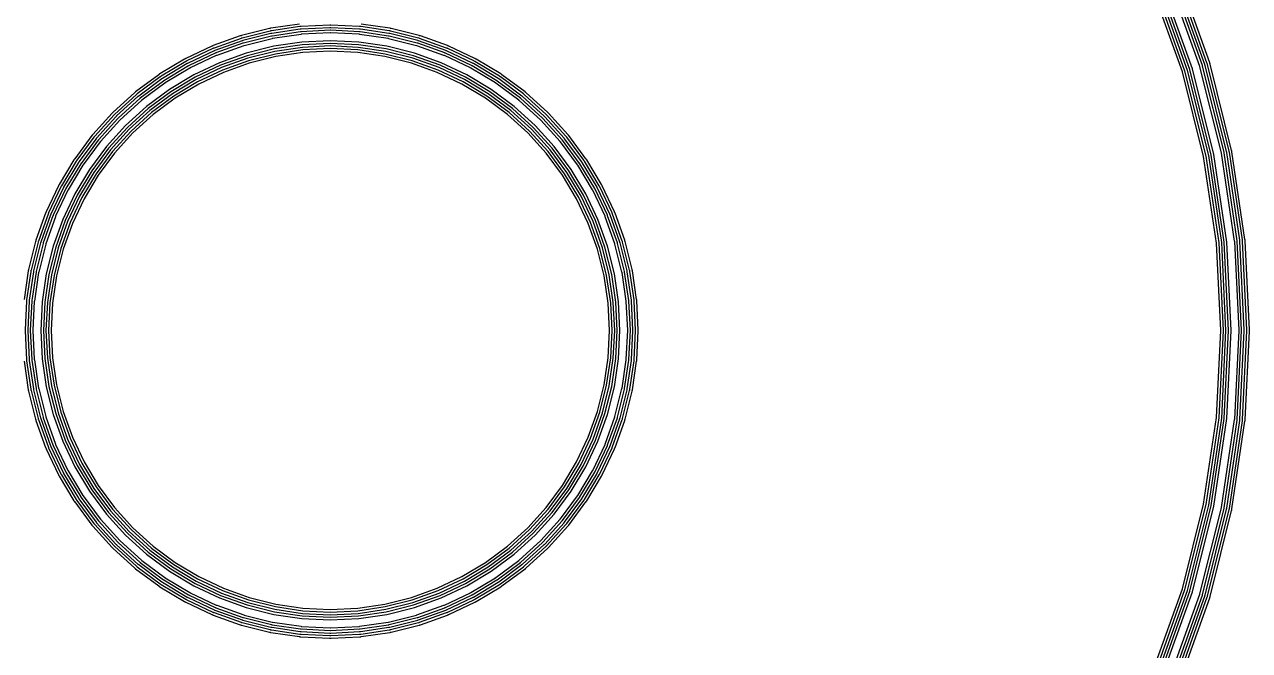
# Model space of a CAD drawing. Header units: metres. Extents: x 121.6 to 156.8, y -80.7 to -45.5.
# Drawn here: x 133.35 to 156.78, y -69.22 to -57.25 of the extents above; entities that cross this region are included whole.
import ezdxf

# ---------------------------------------------------------------- set-up
doc = ezdxf.new("R2010")
doc.units = ezdxf.units.M

msp = doc.modelspace()

# ---------------------------------------------------------------- linework, layer by layer
for points in [[(155.26, -69.748), (155.833, -68.149), (155.833, -68.148), (155.833, -68.147), (155.834, -68.145), (155.834, -68.143), (155.835, -68.142), (156.247, -66.495), (156.248, -66.494), (156.248, -66.492), (156.248, -66.49), (156.249, -66.488), (156.249, -66.487), (156.249, -66.487), (156.498, -64.807), (156.498, -64.806), (156.498, -64.805), (156.499, -64.803), (156.499, -64.801), (156.499, -64.8), (156.582, -63.104), (156.582, -63.102), (156.582, -63.101), (156.582, -63.099), (156.582, -63.098), (156.582, -63.096), (156.499, -61.4), (156.499, -61.399), (156.499, -61.397), (156.498, -61.395), (156.498, -61.394), (156.498, -61.393), (156.249, -59.713), (156.249, -59.711), (156.248, -59.71), (156.248, -59.708), (156.248, -59.706), (156.247, -59.705), (155.835, -58.058), (155.834, -58.057), (155.834, -58.055), (155.833, -58.053), (155.833, -58.052), (155.833, -58.051), (155.833, -58.051), (155.26, -56.452)], [(155.307, -69.765), (155.88, -68.166), (155.88, -68.164), (155.881, -68.161), (155.882, -68.159), (155.883, -68.157), (155.883, -68.154), (156.296, -66.507), (156.297, -66.504), (156.297, -66.502), (156.297, -66.5), (156.298, -66.497), (156.298, -66.495), (156.298, -66.495), (156.548, -64.815), (156.548, -64.812), (156.548, -64.81), (156.548, -64.807), (156.549, -64.805), (156.549, -64.803), (156.632, -63.106), (156.632, -63.104), (156.632, -63.101), (156.632, -63.099), (156.632, -63.096), (156.632, -63.094), (156.549, -61.397), (156.549, -61.395), (156.548, -61.393), (156.548, -61.39), (156.548, -61.388), (156.548, -61.385), (156.298, -59.705), (156.298, -59.703), (156.297, -59.7), (156.297, -59.698), (156.297, -59.696), (156.296, -59.693), (155.883, -58.046), (155.883, -58.043), (155.882, -58.041), (155.881, -58.039), (155.88, -58.036), (155.88, -58.034), (155.88, -58.034), (155.307, -56.435)], [(155.355, -69.782), (155.927, -68.183), (155.928, -68.18), (155.929, -68.176), (155.93, -68.174), (155.931, -68.17), (155.932, -68.167), (156.344, -66.519), (156.345, -66.515), (156.346, -66.512), (156.347, -66.509), (156.347, -66.505), (156.348, -66.502), (156.348, -66.502), (156.597, -64.822), (156.597, -64.818), (156.598, -64.815), (156.598, -64.812), (156.598, -64.809), (156.599, -64.805), (156.682, -63.109), (156.682, -63.105), (156.682, -63.101), (156.682, -63.099), (156.682, -63.095), (156.682, -63.091), (156.599, -61.395), (156.598, -61.391), (156.598, -61.388), (156.598, -61.385), (156.597, -61.382), (156.597, -61.378), (156.348, -59.698), (156.347, -59.694), (156.347, -59.691), (156.346, -59.688), (156.345, -59.685), (156.344, -59.681), (155.932, -58.033), (155.931, -58.03), (155.93, -58.026), (155.929, -58.024), (155.928, -58.02), (155.927, -58.017), (155.927, -58.017), (155.355, -56.418)], [(155.402, -69.799), (155.974, -68.2), (155.975, -68.195), (155.977, -68.191), (155.978, -68.188), (155.979, -68.183), (155.98, -68.179), (156.393, -66.531), (156.394, -66.526), (156.395, -66.522), (156.396, -66.519), (156.397, -66.514), (156.397, -66.509), (156.397, -66.509), (156.646, -64.829), (156.647, -64.825), (156.648, -64.82), (156.648, -64.817), (156.648, -64.812), (156.649, -64.807), (156.732, -63.111), (156.732, -63.106), (156.732, -63.101), (156.732, -63.099), (156.732, -63.094), (156.732, -63.089), (156.649, -61.393), (156.648, -61.388), (156.648, -61.383), (156.648, -61.38), (156.647, -61.375), (156.646, -61.371), (156.397, -59.691), (156.396, -59.686), (156.396, -59.681), (156.395, -59.678), (156.394, -59.674), (156.393, -59.669), (155.98, -58.021), (155.979, -58.017), (155.978, -58.012), (155.977, -58.009), (155.975, -58.004), (155.974, -58), (155.974, -58), (155.402, -56.401)], [(155.449, -69.816), (156.021, -68.217), (156.023, -68.211), (156.025, -68.205), (156.025, -68.203), (156.027, -68.197), (156.029, -68.191), (156.441, -66.543), (156.443, -66.537), (156.444, -66.531), (156.445, -66.529), (156.446, -66.522), (156.447, -66.517), (156.447, -66.517), (156.696, -64.837), (156.697, -64.831), (156.697, -64.825), (156.698, -64.822), (156.698, -64.816), (156.699, -64.81), (156.782, -63.113), (156.782, -63.107), (156.782, -63.101), (156.782, -63.099), (156.782, -63.093), (156.782, -63.087), (156.699, -61.39), (156.698, -61.384), (156.698, -61.378), (156.697, -61.375), (156.697, -61.369), (156.696, -61.363), (156.447, -59.683), (156.446, -59.677), (156.445, -59.671), (156.444, -59.669), (156.443, -59.663), (156.441, -59.657), (156.029, -58.009), (156.027, -58.003), (156.025, -57.997), (156.025, -57.995), (156.023, -57.989), (156.021, -57.983), (156.021, -57.983), (155.449, -56.384)], [(154.935, -69.618), (155.498, -68.044), (155.905, -66.423), (156.15, -64.769), (156.232, -63.1), (156.15, -61.431), (155.905, -59.777), (155.498, -58.156), (154.935, -56.582)], [(154.982, -69.637), (155.546, -68.059), (155.954, -66.433), (156.2, -64.774), (156.282, -63.1), (156.2, -61.426), (155.954, -59.767), (155.546, -58.141), (154.982, -56.563)], [(155.028, -69.656), (155.594, -68.073), (156.003, -66.442), (156.25, -64.779), (156.332, -63.1), (156.25, -61.421), (156.003, -59.758), (155.594, -58.127), (155.028, -56.544)], [(155.074, -69.675), (155.642, -68.088), (156.052, -66.452), (156.299, -64.784), (156.382, -63.1), (156.299, -61.416), (156.052, -59.748), (155.642, -58.112), (155.074, -56.525)], [(155.12, -69.694), (155.69, -68.102), (156.101, -66.462), (156.349, -64.789), (156.432, -63.1), (156.349, -61.411), (156.101, -59.738), (155.69, -58.098), (155.12, -56.506)], [(133.341, -63.691), (133.422, -64.236), (133.423, -64.242), (133.424, -64.248), (133.424, -64.25), (133.425, -64.256), (133.427, -64.262), (133.561, -64.797), (133.562, -64.802), (133.564, -64.808), (133.565, -64.811), (133.567, -64.817), (133.569, -64.822), (133.569, -64.822), (133.754, -65.341), (133.756, -65.347), (133.759, -65.353), (133.76, -65.355), (133.762, -65.36), (133.764, -65.366), (134, -65.864), (134.003, -65.87), (134.006, -65.875), (134.007, -65.877), (134.01, -65.883), (134.013, -65.888), (134.296, -66.361), (134.299, -66.366), (134.303, -66.371), (134.304, -66.373), (134.307, -66.378), (134.311, -66.383), (134.639, -66.825), (134.643, -66.83), (134.647, -66.835), (134.648, -66.837), (134.652, -66.842), (134.656, -66.846), (135.026, -67.255), (135.031, -67.259), (135.035, -67.263), (135.037, -67.265), (135.041, -67.269), (135.045, -67.274), (135.454, -67.644), (135.458, -67.648), (135.463, -67.652), (135.465, -67.653), (135.47, -67.657), (135.475, -67.661), (135.917, -67.989), (135.922, -67.993), (135.927, -67.996), (135.929, -67.997), (135.934, -68.001), (135.939, -68.004), (136.412, -68.287), (136.417, -68.29), (136.423, -68.293), (136.425, -68.294), (136.43, -68.297), (136.436, -68.3), (136.934, -68.536), (136.94, -68.538), (136.945, -68.54), (136.947, -68.541), (136.953, -68.544), (136.959, -68.546), (137.478, -68.731), (137.483, -68.733), (137.489, -68.735), (137.492, -68.736), (137.498, -68.738), (137.503, -68.739), (137.503, -68.739), (138.038, -68.873), (138.044, -68.875), (138.05, -68.876), (138.052, -68.876), (138.058, -68.877), (138.063, -68.878), (138.064, -68.878), (138.064, -68.878), (138.609, -68.959), (138.615, -68.96), (138.622, -68.961), (138.624, -68.961), (138.63, -68.962), (138.636, -68.962), (139.187, -68.989), (139.193, -68.989), (139.199, -68.989), (139.201, -68.989), (139.207, -68.989), (139.213, -68.989), (139.764, -68.962), (139.77, -68.962), (139.776, -68.961), (139.778, -68.961), (139.785, -68.96), (139.791, -68.959), (140.336, -68.878), (140.342, -68.877), (140.348, -68.876), (140.35, -68.876), (140.356, -68.875), (140.362, -68.873), (140.897, -68.739), (140.902, -68.738), (140.908, -68.736), (140.911, -68.735), (140.917, -68.733), (140.922, -68.731), (140.922, -68.731), (141.441, -68.546), (141.447, -68.544), (141.453, -68.541), (141.455, -68.54), (141.46, -68.538), (141.466, -68.536), (141.964, -68.3), (141.97, -68.297), (141.975, -68.294), (141.977, -68.293), (141.983, -68.29), (141.988, -68.287), (142.461, -68.004), (142.466, -68.001), (142.471, -67.997), (142.473, -67.996), (142.478, -67.993), (142.483, -67.989), (142.925, -67.661), (142.93, -67.657), (142.935, -67.653), (142.937, -67.652), (142.942, -67.648), (142.946, -67.644), (143.355, -67.274), (143.359, -67.269), (143.363, -67.265), (143.365, -67.263), (143.369, -67.259), (143.374, -67.255), (143.744, -66.846), (143.748, -66.842), (143.752, -66.837), (143.753, -66.835), (143.757, -66.83), (143.761, -66.825), (144.089, -66.383), (144.093, -66.378), (144.096, -66.373), (144.097, -66.371), (144.101, -66.366), (144.104, -66.361), (144.387, -65.888), (144.39, -65.883), (144.393, -65.877), (144.394, -65.875), (144.397, -65.869), (144.4, -65.864), (144.4, -65.864), (144.636, -65.366), (144.638, -65.36), (144.64, -65.355), (144.641, -65.353), (144.644, -65.347), (144.646, -65.341), (144.831, -64.822), (144.833, -64.817), (144.835, -64.811), (144.836, -64.808), (144.838, -64.802), (144.839, -64.797), (144.973, -64.262), (144.975, -64.256), (144.976, -64.25), (144.976, -64.248), (144.977, -64.242), (144.978, -64.237), (144.978, -64.236), (144.978, -64.236), (145.059, -63.691), (145.06, -63.685), (145.061, -63.678), (145.061, -63.676), (145.062, -63.67), (145.062, -63.664), (145.089, -63.113), (145.089, -63.107), (145.089, -63.101), (145.089, -63.099), (145.089, -63.093), (145.089, -63.087), (145.062, -62.536), (145.062, -62.53), (145.061, -62.524), (145.061, -62.522), (145.06, -62.515), (145.059, -62.509), (144.978, -61.964), (144.977, -61.958), (144.976, -61.952), (144.976, -61.95), (144.975, -61.944), (144.973, -61.938), (144.839, -61.403), (144.838, -61.398), (144.836, -61.392), (144.835, -61.389), (144.833, -61.383), (144.831, -61.378), (144.831, -61.378), (144.646, -60.859), (144.644, -60.853), (144.641, -60.847), (144.64, -60.845), (144.638, -60.84), (144.636, -60.834), (144.4, -60.336), (144.397, -60.33), (144.394, -60.325), (144.393, -60.323), (144.39, -60.317), (144.387, -60.312), (144.104, -59.839), (144.101, -59.834), (144.097, -59.829), (144.096, -59.827), (144.093, -59.822), (144.089, -59.817), (143.761, -59.375), (143.757, -59.37), (143.753, -59.365), (143.752, -59.363), (143.748, -59.358), (143.744, -59.354), (143.374, -58.945), (143.369, -58.941), (143.365, -58.937), (143.363, -58.935), (143.359, -58.931), (143.355, -58.926), (142.946, -58.556), (142.942, -58.552), (142.937, -58.548), (142.935, -58.547), (142.93, -58.543), (142.925, -58.539), (142.483, -58.211), (142.478, -58.207), (142.473, -58.204), (142.471, -58.203), (142.466, -58.199), (142.461, -58.196), (141.988, -57.913), (141.983, -57.91), (141.977, -57.907), (141.975, -57.906), (141.97, -57.903), (141.964, -57.9), (141.466, -57.664), (141.46, -57.662), (141.455, -57.66), (141.453, -57.659), (141.447, -57.656), (141.441, -57.654), (140.922, -57.469), (140.917, -57.467), (140.911, -57.465), (140.908, -57.464), (140.902, -57.462), (140.897, -57.461), (140.897, -57.461), (140.362, -57.327), (140.356, -57.325), (140.35, -57.324), (140.348, -57.324), (140.342, -57.323), (140.337, -57.322), (140.336, -57.322), (140.336, -57.322), (139.791, -57.241)], [(138.609, -57.241), (138.064, -57.322), (138.058, -57.323), (138.052, -57.324), (138.05, -57.324), (138.044, -57.325), (138.038, -57.327), (137.503, -57.461), (137.498, -57.462), (137.492, -57.464), (137.489, -57.465), (137.483, -57.467), (137.478, -57.469), (137.478, -57.469), (136.959, -57.654), (136.953, -57.656), (136.947, -57.659), (136.945, -57.66), (136.94, -57.662), (136.934, -57.664), (136.436, -57.9), (136.43, -57.903), (136.425, -57.906), (136.423, -57.907), (136.417, -57.91), (136.412, -57.913), (135.939, -58.196), (135.934, -58.199), (135.929, -58.203), (135.927, -58.204), (135.922, -58.207), (135.917, -58.211), (135.475, -58.539), (135.47, -58.543), (135.465, -58.547), (135.463, -58.548), (135.458, -58.552), (135.454, -58.556), (135.045, -58.926), (135.041, -58.931), (135.037, -58.935), (135.035, -58.937), (135.031, -58.941), (135.026, -58.945), (134.656, -59.354), (134.652, -59.358), (134.648, -59.363), (134.647, -59.365), (134.643, -59.37), (134.639, -59.375), (134.311, -59.817), (134.307, -59.822), (134.304, -59.827), (134.303, -59.829), (134.299, -59.834), (134.296, -59.839), (134.013, -60.312), (134.01, -60.317), (134.007, -60.323), (134.006, -60.325), (134.003, -60.331), (134, -60.336), (134, -60.336), (133.764, -60.834), (133.762, -60.84), (133.76, -60.845), (133.759, -60.847), (133.756, -60.853), (133.754, -60.859), (133.569, -61.378), (133.567, -61.383), (133.565, -61.389), (133.564, -61.392), (133.562, -61.398), (133.561, -61.403), (133.427, -61.938), (133.425, -61.944), (133.424, -61.95), (133.424, -61.952), (133.423, -61.958), (133.422, -61.963), (133.422, -61.964), (133.422, -61.964), (133.341, -62.509)], [(133.361, -63.111), (133.388, -63.661), (133.388, -63.666), (133.389, -63.671), (133.389, -63.674), (133.39, -63.678), (133.39, -63.683), (133.471, -64.228), (133.472, -64.233), (133.473, -64.238), (133.473, -64.24), (133.474, -64.245), (133.475, -64.25), (133.609, -64.784), (133.61, -64.789), (133.612, -64.794), (133.613, -64.796), (133.614, -64.801), (133.616, -64.806), (133.616, -64.806), (133.801, -65.324), (133.803, -65.329), (133.805, -65.333), (133.806, -65.336), (133.808, -65.34), (133.81, -65.345), (134.045, -65.843), (134.047, -65.847), (134.05, -65.852), (134.051, -65.854), (134.053, -65.858), (134.056, -65.862), (134.339, -66.335), (134.341, -66.339), (134.344, -66.343), (134.346, -66.345), (134.348, -66.349), (134.351, -66.353), (134.679, -66.796), (134.682, -66.8), (134.685, -66.803), (134.687, -66.805), (134.69, -66.809), (134.693, -66.813), (135.063, -67.221), (135.067, -67.225), (135.07, -67.228), (135.072, -67.23), (135.075, -67.233), (135.079, -67.237), (135.487, -67.607), (135.491, -67.61), (135.495, -67.613), (135.497, -67.615), (135.5, -67.618), (135.504, -67.621), (135.947, -67.949), (135.951, -67.952), (135.955, -67.954), (135.957, -67.956), (135.961, -67.959), (135.965, -67.961), (136.438, -68.244), (136.442, -68.247), (136.446, -68.249), (136.448, -68.25), (136.453, -68.253), (136.457, -68.255), (136.955, -68.49), (136.96, -68.492), (136.964, -68.494), (136.967, -68.495), (136.971, -68.497), (136.976, -68.499), (137.494, -68.684), (137.499, -68.686), (137.504, -68.687), (137.506, -68.688), (137.511, -68.69), (137.516, -68.691), (137.516, -68.691), (138.05, -68.825), (138.055, -68.826), (138.06, -68.827), (138.062, -68.827), (138.066, -68.828), (138.07, -68.829), (138.072, -68.829), (138.072, -68.829), (138.617, -68.91), (138.622, -68.91), (138.626, -68.911), (138.629, -68.911), (138.634, -68.912), (138.639, -68.912), (139.189, -68.939), (139.194, -68.939), (139.199, -68.939), (139.201, -68.939), (139.206, -68.939), (139.211, -68.939), (139.761, -68.912), (139.766, -68.912), (139.771, -68.911), (139.774, -68.911), (139.778, -68.91), (139.783, -68.91), (140.328, -68.829), (140.333, -68.828), (140.338, -68.827), (140.34, -68.827), (140.345, -68.826), (140.35, -68.825), (140.884, -68.691), (140.889, -68.69), (140.894, -68.688), (140.896, -68.687), (140.901, -68.686), (140.906, -68.684), (140.906, -68.684), (141.424, -68.499), (141.429, -68.497), (141.433, -68.495), (141.436, -68.494), (141.44, -68.492), (141.445, -68.49), (141.943, -68.255), (141.947, -68.253), (141.952, -68.25), (141.954, -68.249), (141.958, -68.247), (141.962, -68.244), (142.435, -67.961), (142.439, -67.959), (142.443, -67.956), (142.445, -67.954), (142.449, -67.952), (142.453, -67.949), (142.896, -67.621), (142.9, -67.618), (142.903, -67.615), (142.905, -67.613), (142.909, -67.61), (142.913, -67.607), (143.321, -67.237), (143.325, -67.233), (143.328, -67.23), (143.33, -67.228), (143.333, -67.225), (143.337, -67.221), (143.707, -66.813), (143.71, -66.809), (143.713, -66.805), (143.715, -66.803), (143.718, -66.8), (143.721, -66.796), (144.049, -66.353), (144.052, -66.349), (144.054, -66.345), (144.056, -66.343), (144.059, -66.339), (144.061, -66.335), (144.344, -65.862), (144.347, -65.858), (144.349, -65.854), (144.35, -65.852), (144.353, -65.847), (144.355, -65.843), (144.355, -65.843), (144.59, -65.345), (144.592, -65.34), (144.594, -65.336), (144.595, -65.333), (144.597, -65.329), (144.599, -65.324), (144.784, -64.806), (144.786, -64.801), (144.787, -64.796), (144.788, -64.794), (144.79, -64.789), (144.791, -64.784), (144.925, -64.25), (144.926, -64.245), (144.927, -64.24), (144.927, -64.238), (144.928, -64.234), (144.929, -64.23), (144.929, -64.228), (144.929, -64.228), (145.01, -63.683), (145.01, -63.678), (145.011, -63.674), (145.011, -63.671), (145.012, -63.666), (145.012, -63.661), (145.039, -63.111), (145.039, -63.106), (145.039, -63.101), (145.039, -63.099), (145.039, -63.094), (145.039, -63.089), (145.012, -62.539), (145.012, -62.534), (145.011, -62.529), (145.011, -62.526), (145.01, -62.522), (145.01, -62.517), (144.929, -61.972), (144.928, -61.967), (144.927, -61.962), (144.927, -61.96), (144.926, -61.955), (144.925, -61.95), (144.791, -61.416), (144.79, -61.411), (144.788, -61.406), (144.787, -61.404), (144.786, -61.399), (144.784, -61.394), (144.784, -61.394), (144.599, -60.876), (144.597, -60.871), (144.595, -60.867), (144.594, -60.864), (144.592, -60.86), (144.59, -60.855), (144.355, -60.357), (144.353, -60.353), (144.35, -60.348), (144.349, -60.346), (144.347, -60.342), (144.344, -60.338), (144.061, -59.865), (144.059, -59.861), (144.056, -59.857), (144.054, -59.855), (144.052, -59.851), (144.049, -59.847), (143.721, -59.404), (143.718, -59.4), (143.715, -59.397), (143.713, -59.395), (143.71, -59.391), (143.707, -59.387), (143.337, -58.979), (143.333, -58.975), (143.33, -58.972), (143.328, -58.97), (143.325, -58.967), (143.321, -58.963), (142.913, -58.593), (142.909, -58.59), (142.905, -58.587), (142.903, -58.585), (142.9, -58.582), (142.896, -58.579), (142.453, -58.251), (142.449, -58.248), (142.445, -58.246), (142.443, -58.244), (142.439, -58.241), (142.435, -58.239), (141.962, -57.956), (141.958, -57.953), (141.954, -57.951), (141.952, -57.95), (141.947, -57.947), (141.943, -57.945), (141.445, -57.71), (141.44, -57.708), (141.436, -57.706), (141.433, -57.705), (141.429, -57.703), (141.424, -57.701), (140.906, -57.516), (140.901, -57.514), (140.896, -57.513), (140.894, -57.512), (140.889, -57.51), (140.884, -57.509), (140.884, -57.509), (140.35, -57.375), (140.345, -57.374), (140.34, -57.373), (140.338, -57.373), (140.334, -57.372), (140.33, -57.371), (140.328, -57.371), (140.328, -57.371), (139.783, -57.29), (139.778, -57.29), (139.774, -57.289), (139.771, -57.289), (139.766, -57.288), (139.761, -57.288), (139.211, -57.261), (139.206, -57.261), (139.201, -57.261), (139.199, -57.261), (139.194, -57.261), (139.189, -57.261), (138.639, -57.288), (138.634, -57.288), (138.629, -57.289), (138.626, -57.289), (138.622, -57.29), (138.617, -57.29), (138.072, -57.371), (138.067, -57.372), (138.062, -57.373), (138.06, -57.373), (138.055, -57.374), (138.05, -57.375), (137.516, -57.509), (137.511, -57.51), (137.506, -57.512), (137.504, -57.513), (137.499, -57.514), (137.494, -57.516), (137.494, -57.516), (136.976, -57.701), (136.971, -57.703), (136.967, -57.705), (136.964, -57.706), (136.96, -57.708), (136.955, -57.71), (136.457, -57.945), (136.453, -57.947), (136.448, -57.95), (136.446, -57.951), (136.442, -57.953), (136.438, -57.956), (135.965, -58.239), (135.961, -58.241), (135.957, -58.244), (135.955, -58.246), (135.951, -58.248), (135.947, -58.251), (135.504, -58.579), (135.5, -58.582), (135.497, -58.585), (135.495, -58.587), (135.491, -58.59), (135.487, -58.593), (135.079, -58.963), (135.075, -58.967), (135.072, -58.97), (135.07, -58.972), (135.067, -58.975), (135.063, -58.979), (134.693, -59.387), (134.69, -59.391), (134.687, -59.395), (134.685, -59.397), (134.682, -59.4), (134.679, -59.404), (134.351, -59.847), (134.348, -59.851), (134.346, -59.855), (134.344, -59.857), (134.341, -59.861), (134.339, -59.865), (134.056, -60.338), (134.053, -60.342), (134.051, -60.346), (134.05, -60.348), (134.047, -60.353), (134.045, -60.357), (134.045, -60.357), (133.81, -60.855), (133.808, -60.86), (133.806, -60.864), (133.805, -60.867), (133.803, -60.871), (133.801, -60.876), (133.616, -61.394), (133.614, -61.399), (133.613, -61.404), (133.612, -61.406), (133.61, -61.411), (133.609, -61.416), (133.475, -61.95), (133.474, -61.955), (133.473, -61.96), (133.473, -61.962), (133.472, -61.966), (133.471, -61.97), (133.471, -61.972), (133.471, -61.972), (133.39, -62.517), (133.39, -62.522), (133.389, -62.526), (133.389, -62.529), (133.388, -62.534), (133.388, -62.539), (133.361, -63.089), (133.361, -63.094), (133.361, -63.099), (133.361, -63.101), (133.361, -63.106), (133.361, -63.111)], [(133.411, -63.109), (133.438, -63.659), (133.438, -63.663), (133.439, -63.666), (133.439, -63.669), (133.439, -63.672), (133.44, -63.676), (133.52, -64.221), (133.521, -64.225), (133.522, -64.228), (133.522, -64.231), (133.523, -64.234), (133.524, -64.238), (133.658, -64.772), (133.659, -64.776), (133.66, -64.779), (133.66, -64.782), (133.662, -64.786), (133.663, -64.789), (133.663, -64.789), (133.848, -65.307), (133.85, -65.311), (133.851, -65.314), (133.852, -65.317), (133.853, -65.32), (133.855, -65.323), (134.09, -65.821), (134.092, -65.825), (134.094, -65.828), (134.095, -65.83), (134.097, -65.833), (134.099, -65.837), (134.382, -66.309), (134.384, -66.312), (134.386, -66.315), (134.387, -66.317), (134.389, -66.32), (134.391, -66.323), (134.72, -66.766), (134.722, -66.769), (134.724, -66.772), (134.726, -66.774), (134.728, -66.776), (134.73, -66.779), (135.1, -67.187), (135.103, -67.19), (135.106, -67.193), (135.107, -67.194), (135.11, -67.197), (135.113, -67.2), (135.521, -67.57), (135.524, -67.572), (135.526, -67.574), (135.528, -67.576), (135.531, -67.578), (135.534, -67.58), (135.977, -67.909), (135.98, -67.911), (135.983, -67.913), (135.985, -67.914), (135.988, -67.916), (135.991, -67.918), (136.463, -68.201), (136.467, -68.203), (136.47, -68.205), (136.472, -68.206), (136.475, -68.208), (136.479, -68.21), (136.977, -68.445), (136.98, -68.447), (136.983, -68.448), (136.986, -68.449), (136.989, -68.45), (136.993, -68.452), (137.511, -68.637), (137.515, -68.638), (137.518, -68.64), (137.521, -68.64), (137.524, -68.641), (137.528, -68.642), (137.528, -68.642), (138.062, -68.776), (138.066, -68.777), (138.069, -68.778), (138.072, -68.778), (138.075, -68.779), (138.078, -68.779), (138.079, -68.78), (138.079, -68.78), (138.624, -68.86), (138.628, -68.861), (138.631, -68.861), (138.634, -68.861), (138.637, -68.862), (138.641, -68.862), (139.191, -68.889), (139.195, -68.889), (139.199, -68.889), (139.201, -68.889), (139.205, -68.889), (139.209, -68.889), (139.759, -68.862), (139.763, -68.862), (139.766, -68.861), (139.769, -68.861), (139.772, -68.861), (139.776, -68.86), (140.321, -68.78), (140.325, -68.779), (140.328, -68.778), (140.331, -68.778), (140.334, -68.777), (140.338, -68.776), (140.872, -68.642), (140.876, -68.641), (140.879, -68.64), (140.882, -68.64), (140.886, -68.638), (140.889, -68.637), (140.889, -68.637), (141.407, -68.452), (141.411, -68.45), (141.414, -68.449), (141.417, -68.448), (141.42, -68.447), (141.423, -68.445), (141.921, -68.21), (141.925, -68.208), (141.928, -68.206), (141.93, -68.205), (141.933, -68.203), (141.937, -68.201), (142.409, -67.918), (142.412, -67.916), (142.415, -67.914), (142.417, -67.913), (142.42, -67.911), (142.423, -67.909), (142.866, -67.58), (142.869, -67.578), (142.872, -67.576), (142.874, -67.574), (142.876, -67.572), (142.879, -67.57), (143.287, -67.2), (143.29, -67.197), (143.293, -67.194), (143.294, -67.193), (143.297, -67.19), (143.3, -67.187), (143.67, -66.779), (143.672, -66.776), (143.674, -66.774), (143.676, -66.772), (143.678, -66.769), (143.68, -66.766), (144.009, -66.323), (144.011, -66.32), (144.013, -66.317), (144.014, -66.315), (144.016, -66.312), (144.018, -66.309), (144.301, -65.837), (144.303, -65.833), (144.305, -65.83), (144.306, -65.828), (144.308, -65.825), (144.31, -65.821), (144.31, -65.821), (144.545, -65.323), (144.547, -65.32), (144.548, -65.317), (144.549, -65.314), (144.55, -65.311), (144.552, -65.307), (144.737, -64.789), (144.738, -64.785), (144.74, -64.782), (144.74, -64.779), (144.741, -64.776), (144.742, -64.772), (144.876, -64.238), (144.877, -64.234), (144.878, -64.231), (144.878, -64.228), (144.879, -64.225), (144.879, -64.222), (144.88, -64.221), (144.88, -64.221), (144.96, -63.676), (144.961, -63.672), (144.961, -63.669), (144.961, -63.666), (144.962, -63.663), (144.962, -63.659), (144.989, -63.109), (144.989, -63.105), (144.989, -63.101), (144.989, -63.099), (144.989, -63.095), (144.989, -63.091), (144.962, -62.541), (144.962, -62.537), (144.961, -62.534), (144.961, -62.531), (144.961, -62.528), (144.96, -62.524), (144.88, -61.979), (144.879, -61.975), (144.878, -61.972), (144.878, -61.969), (144.877, -61.966), (144.876, -61.962), (144.742, -61.428), (144.741, -61.424), (144.74, -61.421), (144.74, -61.418), (144.738, -61.414), (144.737, -61.411), (144.737, -61.411), (144.552, -60.893), (144.55, -60.889), (144.549, -60.886), (144.548, -60.883), (144.547, -60.88), (144.545, -60.877), (144.31, -60.379), (144.308, -60.375), (144.306, -60.372), (144.305, -60.37), (144.303, -60.367), (144.301, -60.363), (144.018, -59.891), (144.016, -59.888), (144.014, -59.885), (144.013, -59.883), (144.011, -59.88), (144.009, -59.877), (143.68, -59.434), (143.678, -59.431), (143.676, -59.428), (143.674, -59.426), (143.672, -59.424), (143.67, -59.421), (143.3, -59.013), (143.297, -59.01), (143.294, -59.007), (143.293, -59.006), (143.29, -59.003), (143.287, -59), (142.879, -58.63), (142.876, -58.628), (142.874, -58.626), (142.872, -58.624), (142.869, -58.622), (142.866, -58.62), (142.423, -58.291), (142.42, -58.289), (142.417, -58.287), (142.415, -58.286), (142.412, -58.284), (142.409, -58.282), (141.937, -57.999), (141.933, -57.997), (141.93, -57.995), (141.928, -57.994), (141.925, -57.992), (141.921, -57.99), (141.423, -57.755), (141.42, -57.753), (141.417, -57.752), (141.414, -57.751), (141.411, -57.75), (141.407, -57.748), (140.889, -57.563), (140.885, -57.562), (140.882, -57.56), (140.879, -57.56), (140.876, -57.559), (140.872, -57.558), (140.872, -57.558), (140.338, -57.424), (140.334, -57.423), (140.331, -57.422), (140.328, -57.422), (140.325, -57.421), (140.322, -57.421), (140.321, -57.42), (140.321, -57.42), (139.776, -57.34), (139.772, -57.339), (139.769, -57.339), (139.766, -57.339), (139.763, -57.338), (139.759, -57.338), (139.209, -57.311), (139.205, -57.311), (139.201, -57.311), (139.199, -57.311), (139.195, -57.311), (139.191, -57.311), (138.641, -57.338), (138.637, -57.338), (138.634, -57.339), (138.631, -57.339), (138.628, -57.339), (138.624, -57.34), (138.079, -57.42), (138.075, -57.421), (138.072, -57.422), (138.069, -57.422), (138.066, -57.423), (138.062, -57.424), (137.528, -57.558), (137.524, -57.559), (137.521, -57.56), (137.518, -57.56), (137.514, -57.562), (137.511, -57.563), (137.511, -57.563), (136.993, -57.748), (136.989, -57.75), (136.986, -57.751), (136.983, -57.752), (136.98, -57.753), (136.977, -57.755), (136.479, -57.99), (136.475, -57.992), (136.472, -57.994), (136.47, -57.995), (136.467, -57.997), (136.463, -57.999), (135.991, -58.282), (135.988, -58.284), (135.985, -58.286), (135.983, -58.287), (135.98, -58.289), (135.977, -58.291), (135.534, -58.62), (135.531, -58.622), (135.528, -58.624), (135.526, -58.626), (135.524, -58.628), (135.521, -58.63), (135.113, -59), (135.11, -59.003), (135.107, -59.006), (135.106, -59.007), (135.103, -59.01), (135.1, -59.013), (134.73, -59.421), (134.728, -59.424), (134.726, -59.426), (134.724, -59.428), (134.722, -59.431), (134.72, -59.434), (134.391, -59.877), (134.389, -59.88), (134.387, -59.883), (134.386, -59.885), (134.384, -59.888), (134.382, -59.891), (134.099, -60.363), (134.097, -60.367), (134.095, -60.37), (134.094, -60.372), (134.092, -60.375), (134.09, -60.379), (134.09, -60.379), (133.855, -60.877), (133.853, -60.88), (133.852, -60.883), (133.851, -60.886), (133.85, -60.889), (133.848, -60.893), (133.663, -61.411), (133.662, -61.415), (133.66, -61.418), (133.66, -61.421), (133.659, -61.424), (133.658, -61.428), (133.524, -61.962), (133.523, -61.966), (133.522, -61.969), (133.522, -61.972), (133.521, -61.975), (133.521, -61.978), (133.52, -61.979), (133.52, -61.979), (133.44, -62.524), (133.439, -62.528), (133.439, -62.531), (133.439, -62.534), (133.438, -62.537), (133.438, -62.541), (133.411, -63.091), (133.411, -63.095), (133.411, -63.099), (133.411, -63.101), (133.411, -63.105), (133.411, -63.109)], [(133.461, -63.106), (133.488, -63.656), (133.488, -63.659), (133.488, -63.661), (133.489, -63.664), (133.489, -63.666), (133.489, -63.669), (133.57, -64.214), (133.57, -64.216), (133.571, -64.218), (133.571, -64.221), (133.572, -64.223), (133.572, -64.226), (133.706, -64.76), (133.707, -64.762), (133.708, -64.765), (133.708, -64.767), (133.709, -64.77), (133.71, -64.772), (133.71, -64.772), (133.895, -65.291), (133.896, -65.293), (133.897, -65.295), (133.898, -65.297), (133.899, -65.3), (133.9, -65.302), (134.136, -65.8), (134.137, -65.802), (134.138, -65.804), (134.139, -65.807), (134.14, -65.809), (134.141, -65.811), (134.425, -66.283), (134.426, -66.285), (134.427, -66.288), (134.429, -66.29), (134.43, -66.292), (134.431, -66.294), (134.76, -66.736), (134.761, -66.738), (134.763, -66.74), (134.764, -66.742), (134.766, -66.744), (134.767, -66.746), (135.137, -67.154), (135.139, -67.156), (135.141, -67.157), (135.143, -67.159), (135.144, -67.161), (135.146, -67.163), (135.554, -67.533), (135.556, -67.534), (135.558, -67.536), (135.56, -67.537), (135.562, -67.539), (135.564, -67.54), (136.006, -67.869), (136.008, -67.87), (136.01, -67.871), (136.012, -67.873), (136.015, -67.874), (136.017, -67.875), (136.489, -68.159), (136.491, -68.16), (136.493, -68.161), (136.496, -68.162), (136.498, -68.163), (136.5, -68.164), (136.998, -68.4), (137, -68.401), (137.003, -68.402), (137.005, -68.403), (137.007, -68.404), (137.009, -68.405), (137.528, -68.59), (137.53, -68.591), (137.533, -68.592), (137.535, -68.592), (137.538, -68.593), (137.54, -68.594), (137.54, -68.594), (138.074, -68.728), (138.077, -68.728), (138.079, -68.729), (138.082, -68.729), (138.084, -68.73), (138.086, -68.73), (138.086, -68.73), (138.086, -68.73), (138.631, -68.811), (138.634, -68.811), (138.636, -68.811), (138.639, -68.812), (138.641, -68.812), (138.644, -68.812), (139.194, -68.839), (139.196, -68.839), (139.199, -68.839), (139.201, -68.839), (139.204, -68.839), (139.206, -68.839), (139.756, -68.812), (139.759, -68.812), (139.761, -68.812), (139.764, -68.811), (139.766, -68.811), (139.769, -68.811), (140.314, -68.73), (140.316, -68.73), (140.318, -68.729), (140.321, -68.729), (140.323, -68.728), (140.326, -68.728), (140.86, -68.594), (140.862, -68.593), (140.865, -68.592), (140.867, -68.592), (140.87, -68.591), (140.872, -68.59), (140.872, -68.59), (141.391, -68.405), (141.393, -68.404), (141.395, -68.403), (141.397, -68.402), (141.4, -68.401), (141.402, -68.4), (141.9, -68.164), (141.902, -68.163), (141.904, -68.162), (141.907, -68.161), (141.909, -68.16), (141.911, -68.159), (142.383, -67.875), (142.385, -67.874), (142.388, -67.873), (142.39, -67.871), (142.392, -67.87), (142.394, -67.869), (142.836, -67.54), (142.838, -67.539), (142.84, -67.537), (142.842, -67.536), (142.844, -67.534), (142.846, -67.533), (143.254, -67.163), (143.256, -67.161), (143.257, -67.159), (143.259, -67.157), (143.261, -67.156), (143.263, -67.154), (143.633, -66.746), (143.634, -66.744), (143.636, -66.742), (143.637, -66.74), (143.639, -66.738), (143.64, -66.736), (143.969, -66.294), (143.97, -66.292), (143.971, -66.29), (143.973, -66.288), (143.974, -66.285), (143.975, -66.283), (144.259, -65.811), (144.26, -65.809), (144.261, -65.807), (144.262, -65.804), (144.263, -65.802), (144.264, -65.8), (144.264, -65.8), (144.5, -65.302), (144.501, -65.3), (144.502, -65.297), (144.503, -65.295), (144.504, -65.293), (144.505, -65.291), (144.69, -64.772), (144.691, -64.77), (144.692, -64.767), (144.692, -64.765), (144.693, -64.762), (144.694, -64.76), (144.828, -64.226), (144.828, -64.223), (144.829, -64.221), (144.829, -64.218), (144.83, -64.216), (144.83, -64.214), (144.83, -64.214), (144.83, -64.214), (144.911, -63.669), (144.911, -63.666), (144.911, -63.664), (144.912, -63.661), (144.912, -63.659), (144.912, -63.656), (144.939, -63.106), (144.939, -63.104), (144.939, -63.101), (144.939, -63.099), (144.939, -63.096), (144.939, -63.094), (144.912, -62.544), (144.912, -62.541), (144.912, -62.539), (144.911, -62.536), (144.911, -62.534), (144.911, -62.531), (144.83, -61.986), (144.83, -61.984), (144.829, -61.982), (144.829, -61.979), (144.828, -61.977), (144.828, -61.974), (144.694, -61.44), (144.693, -61.438), (144.692, -61.435), (144.692, -61.433), (144.691, -61.43), (144.69, -61.428), (144.69, -61.428), (144.505, -60.909), (144.504, -60.907), (144.503, -60.905), (144.502, -60.903), (144.501, -60.9), (144.5, -60.898), (144.264, -60.4), (144.263, -60.398), (144.262, -60.396), (144.261, -60.393), (144.26, -60.391), (144.259, -60.389), (143.975, -59.917), (143.974, -59.915), (143.973, -59.912), (143.971, -59.91), (143.97, -59.908), (143.969, -59.906), (143.64, -59.464), (143.639, -59.462), (143.637, -59.46), (143.636, -59.458), (143.634, -59.456), (143.633, -59.454), (143.263, -59.046), (143.261, -59.044), (143.259, -59.043), (143.257, -59.041), (143.256, -59.039), (143.254, -59.037), (142.846, -58.667), (142.844, -58.666), (142.842, -58.664), (142.84, -58.663), (142.838, -58.661), (142.836, -58.66), (142.394, -58.331), (142.392, -58.33), (142.39, -58.329), (142.388, -58.327), (142.385, -58.326), (142.383, -58.325), (141.911, -58.041), (141.909, -58.04), (141.907, -58.039), (141.904, -58.038), (141.902, -58.037), (141.9, -58.036), (141.402, -57.8), (141.4, -57.799), (141.397, -57.798), (141.395, -57.797), (141.393, -57.796), (141.391, -57.795), (140.872, -57.61), (140.87, -57.609), (140.867, -57.608), (140.865, -57.608), (140.862, -57.607), (140.86, -57.606), (140.86, -57.606), (140.326, -57.472), (140.323, -57.472), (140.321, -57.471), (140.318, -57.471), (140.316, -57.47), (140.314, -57.47), (140.314, -57.47), (140.314, -57.47), (139.769, -57.389), (139.766, -57.389), (139.764, -57.389), (139.761, -57.388), (139.759, -57.388), (139.756, -57.388), (139.206, -57.361), (139.204, -57.361), (139.201, -57.361), (139.199, -57.361), (139.196, -57.361), (139.194, -57.361), (138.644, -57.388), (138.641, -57.388), (138.639, -57.388), (138.636, -57.389), (138.634, -57.389), (138.631, -57.389), (138.086, -57.47), (138.084, -57.47), (138.082, -57.471), (138.079, -57.471), (138.077, -57.472), (138.074, -57.472), (137.54, -57.606), (137.538, -57.607), (137.535, -57.608), (137.533, -57.608), (137.53, -57.609), (137.528, -57.61), (137.528, -57.61), (137.009, -57.795), (137.007, -57.796), (137.005, -57.797), (137.003, -57.798), (137, -57.799), (136.998, -57.8), (136.5, -58.036), (136.498, -58.037), (136.496, -58.038), (136.493, -58.039), (136.491, -58.04), (136.489, -58.041), (136.017, -58.325), (136.015, -58.326), (136.012, -58.327), (136.01, -58.329), (136.008, -58.33), (136.006, -58.331), (135.564, -58.66), (135.562, -58.661), (135.56, -58.663), (135.558, -58.664), (135.556, -58.666), (135.554, -58.667), (135.146, -59.037), (135.144, -59.039), (135.143, -59.041), (135.141, -59.043), (135.139, -59.044), (135.137, -59.046), (134.767, -59.454), (134.766, -59.456), (134.764, -59.458), (134.763, -59.46), (134.761, -59.462), (134.76, -59.464), (134.431, -59.906), (134.43, -59.908), (134.429, -59.91), (134.427, -59.912), (134.426, -59.915), (134.425, -59.917), (134.141, -60.389), (134.14, -60.391), (134.139, -60.393), (134.138, -60.396), (134.137, -60.398), (134.136, -60.4), (134.136, -60.4), (133.9, -60.898), (133.899, -60.9), (133.898, -60.903), (133.897, -60.905), (133.896, -60.907), (133.895, -60.909), (133.71, -61.428), (133.709, -61.43), (133.708, -61.433), (133.708, -61.435), (133.707, -61.438), (133.706, -61.44), (133.572, -61.974), (133.572, -61.977), (133.571, -61.979), (133.571, -61.982), (133.57, -61.984), (133.57, -61.986), (133.57, -61.986), (133.57, -61.986), (133.489, -62.531), (133.489, -62.534), (133.489, -62.536), (133.488, -62.539), (133.488, -62.541), (133.488, -62.544), (133.461, -63.094), (133.461, -63.096), (133.461, -63.099), (133.461, -63.101), (133.461, -63.104), (133.461, -63.106)], [(133.511, -63.104), (133.538, -63.654), (133.538, -63.655), (133.538, -63.656), (133.538, -63.659), (133.538, -63.66), (133.539, -63.661), (133.619, -64.206), (133.62, -64.208), (133.62, -64.209), (133.62, -64.211), (133.621, -64.212), (133.621, -64.214), (133.755, -64.748), (133.755, -64.749), (133.755, -64.75), (133.756, -64.753), (133.756, -64.754), (133.757, -64.755), (133.757, -64.755), (133.942, -65.274), (133.943, -65.275), (133.943, -65.276), (133.944, -65.278), (133.945, -65.279), (133.945, -65.281), (134.181, -65.779), (134.181, -65.78), (134.182, -65.781), (134.183, -65.783), (134.184, -65.784), (134.184, -65.785), (134.468, -66.258), (134.468, -66.259), (134.469, -66.26), (134.47, -66.262), (134.471, -66.263), (134.472, -66.264), (134.8, -66.706), (134.801, -66.707), (134.801, -66.708), (134.803, -66.71), (134.804, -66.711), (134.805, -66.712), (135.175, -67.12), (135.175, -67.121), (135.176, -67.122), (135.178, -67.124), (135.179, -67.125), (135.18, -67.125), (135.588, -67.495), (135.589, -67.496), (135.59, -67.497), (135.592, -67.499), (135.593, -67.499), (135.594, -67.5), (136.036, -67.828), (136.037, -67.829), (136.038, -67.83), (136.04, -67.831), (136.041, -67.832), (136.042, -67.832), (136.515, -68.116), (136.516, -68.116), (136.517, -68.117), (136.519, -68.118), (136.52, -68.119), (136.521, -68.119), (137.019, -68.355), (137.021, -68.355), (137.022, -68.356), (137.024, -68.357), (137.025, -68.357), (137.026, -68.358), (137.545, -68.543), (137.546, -68.544), (137.547, -68.544), (137.55, -68.545), (137.551, -68.545), (137.552, -68.545), (137.552, -68.545), (138.086, -68.679), (138.088, -68.679), (138.089, -68.68), (138.091, -68.68), (138.092, -68.68), (138.093, -68.681), (138.094, -68.681), (138.094, -68.681), (138.639, -68.761), (138.64, -68.762), (138.641, -68.762), (138.644, -68.762), (138.645, -68.762), (138.646, -68.762), (139.196, -68.789), (139.198, -68.789), (139.199, -68.789), (139.201, -68.789), (139.202, -68.789), (139.204, -68.789), (139.754, -68.762), (139.755, -68.762), (139.756, -68.762), (139.759, -68.762), (139.76, -68.762), (139.761, -68.761), (140.306, -68.681), (140.308, -68.68), (140.309, -68.68), (140.311, -68.68), (140.312, -68.679), (140.314, -68.679), (140.848, -68.545), (140.849, -68.545), (140.85, -68.545), (140.853, -68.544), (140.854, -68.544), (140.855, -68.543), (140.855, -68.543), (141.374, -68.358), (141.375, -68.357), (141.376, -68.357), (141.378, -68.356), (141.379, -68.355), (141.381, -68.355), (141.879, -68.119), (141.88, -68.119), (141.881, -68.118), (141.883, -68.117), (141.884, -68.116), (141.885, -68.116), (142.358, -67.832), (142.359, -67.832), (142.36, -67.831), (142.362, -67.83), (142.363, -67.829), (142.364, -67.828), (142.806, -67.5), (142.807, -67.499), (142.808, -67.499), (142.81, -67.497), (142.811, -67.496), (142.812, -67.495), (143.22, -67.125), (143.221, -67.125), (143.222, -67.124), (143.224, -67.122), (143.225, -67.121), (143.225, -67.12), (143.595, -66.712), (143.596, -66.711), (143.597, -66.71), (143.599, -66.708), (143.599, -66.707), (143.6, -66.706), (143.928, -66.264), (143.929, -66.263), (143.93, -66.262), (143.931, -66.26), (143.932, -66.259), (143.932, -66.258), (144.216, -65.785), (144.216, -65.784), (144.217, -65.783), (144.218, -65.781), (144.219, -65.78), (144.219, -65.779), (144.219, -65.779), (144.455, -65.281), (144.455, -65.279), (144.456, -65.278), (144.457, -65.276), (144.457, -65.275), (144.458, -65.274), (144.643, -64.755), (144.644, -64.754), (144.644, -64.753), (144.645, -64.75), (144.645, -64.749), (144.645, -64.748), (144.779, -64.214), (144.779, -64.212), (144.78, -64.211), (144.78, -64.209), (144.78, -64.208), (144.781, -64.207), (144.781, -64.206), (144.781, -64.206), (144.861, -63.661), (144.862, -63.66), (144.862, -63.659), (144.862, -63.656), (144.862, -63.655), (144.862, -63.654), (144.889, -63.104), (144.889, -63.102), (144.889, -63.101), (144.889, -63.099), (144.889, -63.098), (144.889, -63.096), (144.862, -62.546), (144.862, -62.545), (144.862, -62.544), (144.862, -62.541), (144.862, -62.54), (144.861, -62.539), (144.781, -61.994), (144.78, -61.992), (144.78, -61.991), (144.78, -61.989), (144.779, -61.988), (144.779, -61.986), (144.645, -61.452), (144.645, -61.451), (144.645, -61.45), (144.644, -61.447), (144.644, -61.446), (144.643, -61.445), (144.643, -61.445), (144.458, -60.926), (144.457, -60.925), (144.457, -60.924), (144.456, -60.922), (144.455, -60.921), (144.455, -60.919), (144.219, -60.421), (144.219, -60.42), (144.218, -60.419), (144.217, -60.417), (144.216, -60.416), (144.216, -60.415), (143.932, -59.942), (143.932, -59.941), (143.931, -59.94), (143.93, -59.938), (143.929, -59.937), (143.928, -59.936), (143.6, -59.494), (143.599, -59.493), (143.599, -59.492), (143.597, -59.49), (143.596, -59.489), (143.595, -59.488), (143.225, -59.08), (143.225, -59.079), (143.224, -59.078), (143.222, -59.076), (143.221, -59.075), (143.22, -59.075), (142.812, -58.705), (142.811, -58.704), (142.81, -58.703), (142.808, -58.701), (142.807, -58.701), (142.806, -58.7), (142.364, -58.372), (142.363, -58.371), (142.362, -58.37), (142.36, -58.369), (142.359, -58.368), (142.358, -58.368), (141.885, -58.084), (141.884, -58.084), (141.883, -58.083), (141.881, -58.082), (141.88, -58.081), (141.879, -58.081), (141.381, -57.845), (141.379, -57.845), (141.378, -57.844), (141.376, -57.843), (141.375, -57.843), (141.374, -57.842), (140.855, -57.657), (140.854, -57.656), (140.853, -57.656), (140.85, -57.655), (140.849, -57.655), (140.848, -57.655), (140.848, -57.655), (140.314, -57.521), (140.312, -57.521), (140.311, -57.52), (140.309, -57.52), (140.308, -57.52), (140.307, -57.519), (140.306, -57.519), (140.306, -57.519), (139.761, -57.439), (139.76, -57.438), (139.759, -57.438), (139.756, -57.438), (139.755, -57.438), (139.754, -57.438), (139.204, -57.411), (139.202, -57.411), (139.201, -57.411), (139.199, -57.411), (139.198, -57.411), (139.196, -57.411), (138.646, -57.438), (138.645, -57.438), (138.644, -57.438), (138.641, -57.438), (138.64, -57.438), (138.639, -57.439), (138.094, -57.519), (138.092, -57.52), (138.091, -57.52), (138.089, -57.52), (138.088, -57.521), (138.086, -57.521), (137.552, -57.655), (137.551, -57.655), (137.55, -57.655), (137.547, -57.656), (137.546, -57.656), (137.545, -57.657), (137.545, -57.657), (137.026, -57.842), (137.025, -57.843), (137.024, -57.843), (137.022, -57.844), (137.021, -57.845), (137.019, -57.845), (136.521, -58.081), (136.52, -58.081), (136.519, -58.082), (136.517, -58.083), (136.516, -58.084), (136.515, -58.084), (136.042, -58.368), (136.041, -58.368), (136.04, -58.369), (136.038, -58.37), (136.037, -58.371), (136.036, -58.372), (135.594, -58.7), (135.593, -58.701), (135.592, -58.701), (135.59, -58.703), (135.589, -58.704), (135.588, -58.705), (135.18, -59.075), (135.179, -59.075), (135.178, -59.076), (135.176, -59.078), (135.175, -59.079), (135.175, -59.08), (134.805, -59.488), (134.804, -59.489), (134.803, -59.49), (134.801, -59.492), (134.801, -59.493), (134.8, -59.494), (134.472, -59.936), (134.471, -59.937), (134.47, -59.938), (134.469, -59.94), (134.468, -59.941), (134.468, -59.942), (134.184, -60.415), (134.184, -60.416), (134.183, -60.417), (134.182, -60.419), (134.181, -60.42), (134.181, -60.421), (134.181, -60.421), (133.945, -60.919), (133.945, -60.921), (133.944, -60.922), (133.943, -60.924), (133.943, -60.925), (133.942, -60.926), (133.757, -61.445), (133.756, -61.446), (133.756, -61.447), (133.755, -61.45), (133.755, -61.451), (133.755, -61.452), (133.621, -61.986), (133.621, -61.988), (133.62, -61.989), (133.62, -61.991), (133.62, -61.992), (133.619, -61.993), (133.619, -61.994), (133.619, -61.994), (133.539, -62.539), (133.538, -62.54), (133.538, -62.541), (133.538, -62.544), (133.538, -62.545), (133.538, -62.546), (133.511, -63.096), (133.511, -63.098), (133.511, -63.099), (133.511, -63.101), (133.511, -63.102), (133.511, -63.104)], [(133.661, -63.1), (133.688, -63.643), (133.767, -64.181), (133.899, -64.708), (134.082, -65.22), (134.315, -65.711), (134.594, -66.177), (134.918, -66.614), (135.283, -67.017), (135.686, -67.382), (136.123, -67.706), (136.589, -67.985), (137.08, -68.218), (137.592, -68.401), (138.119, -68.533), (138.657, -68.612), (139.2, -68.639), (139.743, -68.612), (140.281, -68.533), (140.808, -68.401), (141.32, -68.218), (141.811, -67.985), (142.277, -67.706), (142.714, -67.382), (143.117, -67.017), (143.482, -66.614), (143.806, -66.177), (144.085, -65.711), (144.318, -65.22), (144.501, -64.708), (144.633, -64.181), (144.712, -63.643), (144.739, -63.1), (144.712, -62.557), (144.633, -62.019), (144.501, -61.492), (144.318, -60.98), (144.085, -60.489), (143.806, -60.023), (143.482, -59.586), (143.117, -59.183), (142.714, -58.818), (142.277, -58.494), (141.811, -58.215), (141.32, -57.982), (140.808, -57.799), (140.281, -57.667), (139.743, -57.588), (139.2, -57.561), (138.657, -57.588), (138.119, -57.667), (137.592, -57.799), (137.08, -57.982), (136.589, -58.215), (136.123, -58.494), (135.686, -58.818), (135.283, -59.183), (134.918, -59.586), (134.594, -60.023), (134.315, -60.489), (134.082, -60.98), (133.899, -61.492), (133.767, -62.019), (133.688, -62.557), (133.661, -63.1)], [(133.711, -63.1), (133.737, -63.638), (133.816, -64.171), (133.947, -64.693), (134.129, -65.201), (134.359, -65.688), (134.636, -66.15), (134.957, -66.582), (135.319, -66.981), (135.718, -67.343), (136.15, -67.664), (136.612, -67.941), (137.099, -68.171), (137.607, -68.353), (138.129, -68.484), (138.662, -68.563), (139.2, -68.589), (139.738, -68.563), (140.271, -68.484), (140.793, -68.353), (141.301, -68.171), (141.788, -67.941), (142.25, -67.664), (142.682, -67.343), (143.081, -66.981), (143.443, -66.582), (143.764, -66.15), (144.041, -65.688), (144.271, -65.201), (144.453, -64.693), (144.584, -64.171), (144.663, -63.638), (144.689, -63.1), (144.663, -62.562), (144.584, -62.029), (144.453, -61.507), (144.271, -60.999), (144.041, -60.512), (143.764, -60.05), (143.443, -59.618), (143.081, -59.219), (142.682, -58.857), (142.25, -58.536), (141.788, -58.259), (141.301, -58.029), (140.793, -57.847), (140.271, -57.716), (139.738, -57.637), (139.2, -57.611), (138.662, -57.637), (138.129, -57.716), (137.607, -57.847), (137.099, -58.029), (136.612, -58.259), (136.15, -58.536), (135.718, -58.857), (135.319, -59.219), (134.957, -59.618), (134.636, -60.05), (134.359, -60.512), (134.129, -60.999), (133.947, -61.507), (133.816, -62.029), (133.737, -62.562), (133.711, -63.1)], [(133.761, -63.1), (133.787, -63.633), (133.865, -64.161), (133.995, -64.679), (134.175, -65.181), (134.403, -65.664), (134.678, -66.122), (134.996, -66.55), (135.354, -66.946), (135.75, -67.304), (136.178, -67.622), (136.636, -67.897), (137.119, -68.125), (137.621, -68.305), (138.139, -68.435), (138.667, -68.513), (139.2, -68.539), (139.733, -68.513), (140.261, -68.435), (140.779, -68.305), (141.281, -68.125), (141.764, -67.897), (142.222, -67.622), (142.65, -67.304), (143.046, -66.946), (143.404, -66.55), (143.722, -66.122), (143.997, -65.664), (144.225, -65.181), (144.405, -64.679), (144.535, -64.161), (144.613, -63.633), (144.639, -63.1), (144.613, -62.567), (144.535, -62.039), (144.405, -61.521), (144.225, -61.019), (143.997, -60.536), (143.722, -60.078), (143.404, -59.65), (143.046, -59.254), (142.65, -58.896), (142.222, -58.578), (141.764, -58.303), (141.281, -58.075), (140.779, -57.895), (140.261, -57.765), (139.733, -57.687), (139.2, -57.661), (138.667, -57.687), (138.139, -57.765), (137.621, -57.895), (137.119, -58.075), (136.636, -58.303), (136.178, -58.578), (135.75, -58.896), (135.354, -59.254), (134.996, -59.65), (134.678, -60.078), (134.403, -60.536), (134.175, -61.019), (133.995, -61.521), (133.865, -62.039), (133.787, -62.567), (133.761, -63.1)], [(133.811, -63.1), (133.837, -63.628), (133.915, -64.151), (134.043, -64.664), (134.221, -65.162), (134.447, -65.64), (134.719, -66.094), (135.034, -66.519), (135.389, -66.911), (135.781, -67.266), (136.206, -67.581), (136.66, -67.853), (137.138, -68.079), (137.636, -68.257), (138.149, -68.385), (138.672, -68.463), (139.2, -68.489), (139.728, -68.463), (140.251, -68.385), (140.764, -68.257), (141.262, -68.079), (141.74, -67.853), (142.194, -67.581), (142.619, -67.266), (143.011, -66.911), (143.366, -66.519), (143.681, -66.094), (143.953, -65.64), (144.179, -65.162), (144.357, -64.664), (144.485, -64.151), (144.563, -63.628), (144.589, -63.1), (144.563, -62.572), (144.485, -62.049), (144.357, -61.536), (144.179, -61.038), (143.953, -60.56), (143.681, -60.106), (143.366, -59.681), (143.011, -59.289), (142.619, -58.934), (142.194, -58.619), (141.74, -58.347), (141.262, -58.121), (140.764, -57.943), (140.251, -57.815), (139.728, -57.737), (139.2, -57.711), (138.672, -57.737), (138.149, -57.815), (137.636, -57.943), (137.138, -58.121), (136.66, -58.347), (136.206, -58.619), (135.781, -58.934), (135.389, -59.289), (135.034, -59.681), (134.719, -60.106), (134.447, -60.56), (134.221, -61.038), (134.043, -61.536), (133.915, -62.049), (133.837, -62.572), (133.811, -63.1)], [(133.861, -63.1), (133.887, -63.623), (133.964, -64.142), (134.091, -64.65), (134.267, -65.143), (134.491, -65.617), (134.761, -66.066), (135.073, -66.487), (135.425, -66.875), (135.813, -67.227), (136.234, -67.539), (136.683, -67.809), (137.157, -68.033), (137.65, -68.209), (138.158, -68.336), (138.677, -68.413), (139.2, -68.439), (139.723, -68.413), (140.242, -68.336), (140.75, -68.209), (141.243, -68.033), (141.717, -67.809), (142.166, -67.539), (142.587, -67.227), (142.975, -66.875), (143.327, -66.487), (143.639, -66.066), (143.909, -65.617), (144.133, -65.143), (144.309, -64.65), (144.436, -64.142), (144.513, -63.623), (144.539, -63.1), (144.513, -62.577), (144.436, -62.058), (144.309, -61.55), (144.133, -61.057), (143.909, -60.583), (143.639, -60.134), (143.327, -59.713), (142.975, -59.325), (142.587, -58.973), (142.166, -58.661), (141.717, -58.391), (141.243, -58.167), (140.75, -57.991), (140.242, -57.864), (139.723, -57.787), (139.2, -57.761), (138.677, -57.787), (138.158, -57.864), (137.65, -57.991), (137.157, -58.167), (136.683, -58.391), (136.234, -58.661), (135.813, -58.973), (135.425, -59.325), (135.073, -59.713), (134.761, -60.134), (134.491, -60.583), (134.267, -61.057), (134.091, -61.55), (133.964, -62.058), (133.887, -62.577), (133.861, -63.1)]]:
    msp.add_lwpolyline(points)

doc.saveas('drawing.dxf')
